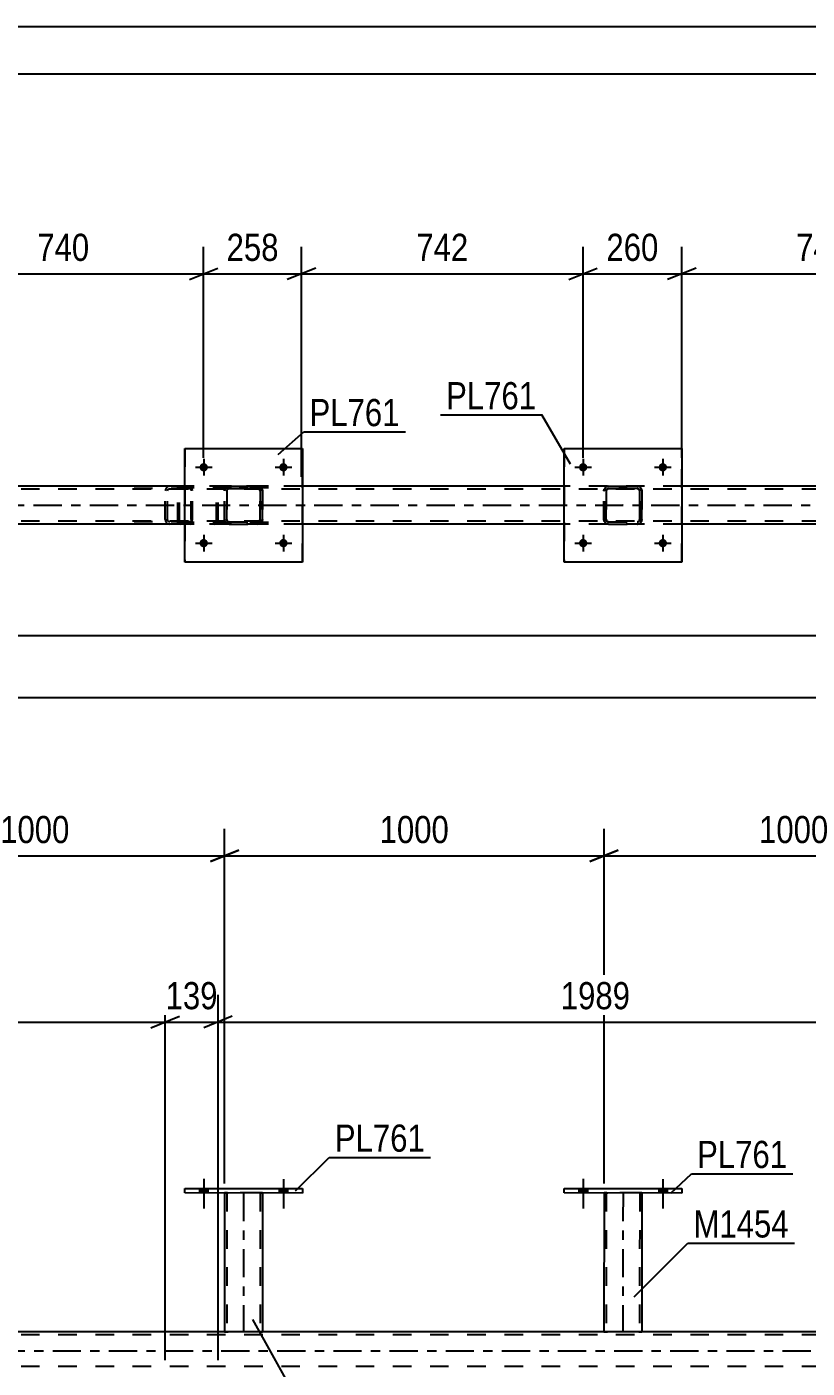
# Model space of a CAD drawing. Header units: millimetres. Extents: x 0 to 841, y 0 to 594.
# Drawn here: x 514.1 to 596.4, y 452.5 to 594 of the extents above; entities that cross this region are included whole.
import ezdxf

# ---------------------------------------------------------------- set-up
doc = ezdxf.new("R2010")
doc.units = ezdxf.units.MM
doc.linetypes.add('DXK_LINE_DOT2', pattern=[3.9198, 1.9599, -1.9599])
doc.linetypes.add('DXK_LINE_DOT3', pattern=[5.9187, 2.979, -0.9799, 0.9799, -0.9799])
doc.styles.add('Arial Narrow', font='ARIALN.TTF', dxfattribs={"height": 0.2})

# ---------------------------------------------------------------- blocks, each defined once
blk = doc.blocks.new('Unknown-814761001-1137')
at = {"color": 5, "linetype": 'Continuous'}
for p, q in [((841, 594), (0, 594)), ((836, 589), (5, 589))]:
    blk.add_line(p, q, dxfattribs=at)
blk = doc.blocks.new('Part-814761001-1414 - 1274')
at = {"color": 7, "linetype": 'DXK_LINE_DOT2'}
for p, q in [((574.98, 545.06), (575.02, 545.24)), ((574.98, 545.06), (574.99, 545.06)), ((574.98, 542.02), (574.98, 545.06)), ((575.02, 545.24), (574.99, 545.06)), ((574.99, 542.02), (574.99, 545.06)), ((575.24, 545.15), (575.22, 545.06)), ((575.23, 545.06), (575.22, 545.06)), ((575.22, 545.06), (575.22, 542.02)), ((575.23, 545.06), (575.25, 545.15)), ((575.23, 542.02), (575.23, 545.06)), ((575.29, 545.23), (575.24, 545.15)), ((575.25, 545.15), (575.3, 545.23)), ((575.28, 545.5), (575.46, 545.54)), ((575.47, 545.54), (575.28, 545.5)), ((575.37, 545.28), (575.29, 545.23)), ((575.3, 545.23), (575.38, 545.28)), ((575.46, 545.3), (575.37, 545.28)), ((575.38, 545.28), (575.47, 545.3)), ((575.47, 545.54), (575.46, 545.54)), ((575.46, 545.54), (578.5, 545.54)), ((575.46, 545.3), (575.47, 545.3)), ((578.5, 545.3), (575.46, 545.3)), ((575.47, 545.54), (578.51, 545.54)), ((575.47, 545.3), (578.51, 545.3)), ((578.5, 545.54), (578.51, 545.54)), ((578.5, 545.54), (578.69, 545.5)), ((578.51, 545.3), (578.5, 545.3)), ((578.59, 545.28), (578.5, 545.3)), ((578.69, 545.5), (578.51, 545.54)), ((578.51, 545.3), (578.6, 545.28)), ((578.59, 545.28), (578.6, 545.28)), ((578.67, 545.23), (578.59, 545.28)), ((578.6, 545.28), (578.68, 545.23)), ((578.72, 545.15), (578.67, 545.23)), ((578.68, 545.23), (578.73, 545.15)), ((578.74, 545.06), (578.72, 545.15)), ((578.73, 545.15), (578.75, 545.06)), ((578.75, 545.06), (578.74, 545.06)), ((578.74, 545.06), (578.74, 542.02)), ((578.75, 542.02), (578.75, 545.06)), ((578.95, 545.24), (578.98, 545.06)), ((578.99, 545.06), (578.95, 545.24)), ((578.99, 545.06), (578.98, 545.06)), ((578.98, 545.06), (578.98, 542.02)), ((578.99, 542.02), (578.99, 545.06)), ((574.99, 542.02), (574.98, 542.02)), ((575.02, 541.83), (574.98, 542.02)), ((574.99, 542.02), (575.02, 541.83)), ((575.22, 542.02), (575.23, 542.02)), ((575.22, 542.02), (575.24, 541.93)), ((575.25, 541.93), (575.23, 542.02)), ((575.24, 541.93), (575.29, 541.85)), ((575.3, 541.85), (575.25, 541.93)), ((578.67, 541.85), (578.72, 541.93)), ((578.73, 541.93), (578.68, 541.85)), ((578.72, 541.93), (578.74, 542.02)), ((578.75, 542.02), (578.73, 541.93)), ((578.74, 542.02), (578.75, 542.02)), ((578.98, 542.02), (578.95, 541.83)), ((578.95, 541.83), (578.99, 542.02)), ((578.98, 542.02), (578.99, 542.02)), ((575.28, 541.57), (575.28, 541.57)), ((575.46, 541.54), (575.28, 541.57)), ((575.28, 541.57), (575.47, 541.54)), ((575.29, 541.85), (575.37, 541.8)), ((575.38, 541.8), (575.3, 541.85)), ((575.37, 541.8), (575.46, 541.78)), ((575.47, 541.78), (575.38, 541.8)), ((575.47, 541.78), (575.46, 541.78)), ((575.46, 541.78), (578.5, 541.78)), ((575.47, 541.54), (575.46, 541.54)), ((575.46, 541.54), (578.5, 541.54)), ((575.47, 541.78), (578.51, 541.78)), ((575.47, 541.54), (578.51, 541.54)), ((578.5, 541.78), (578.59, 541.8)), ((578.5, 541.78), (578.51, 541.78)), ((578.69, 541.57), (578.5, 541.54)), ((578.5, 541.54), (578.51, 541.54)), ((578.6, 541.8), (578.51, 541.78)), ((578.51, 541.54), (578.69, 541.57)), ((578.59, 541.8), (578.67, 541.85)), ((578.68, 541.85), (578.6, 541.8))]:
    blk.add_line(p, q, dxfattribs=at)
at = {"color": 7, "linetype": 'DXK_LINE_DOT3'}
blk.add_line((576.99, 543.54), (576.98, 543.54), dxfattribs=at)
at = {"color": 7, "linetype": 'DXK_LINE_DOT2'}
for centre, start, end in [((575.46, 545.06), 112.5, 157.5), ((575.47, 545.06), 112.5, 157.5), ((578.5, 545.06), 22.5, 67.5), ((578.51, 545.06), 22.5, 67.5), ((575.46, 542.02), 202.5, 247.5), ((575.47, 542.02), 202.5, 247.5), ((578.5, 542.02), 292.5, 337.5), ((578.51, 542.02), 292.5, 337.5)]:
    blk.add_arc(centre, 0.48, start, end, dxfattribs=at)
blk = doc.blocks.new('Part-814761001-1419 - 1274')
at = {"color": 2, "linetype": 'Continuous'}
for p, q in [((570.79, 537.54), (570.79, 549.54)), ((570.79, 549.54), (570.79, 549.54)), ((570.79, 549.54), (583.19, 549.54)), ((583.19, 549.54), (583.19, 537.54)), ((570.79, 537.54), (570.79, 537.54)), ((583.19, 537.54), (570.79, 537.54))]:
    blk.add_line(p, q, dxfattribs=at)
at = {"color": 7, "linetype": 'DXK_LINE_DOT2'}
for p, q in [((570.79, 549.54), (570.79, 537.54)), ((570.79, 549.54), (570.79, 549.54)), ((583.19, 537.54), (583.19, 549.54)), ((570.79, 537.54), (570.79, 537.54))]:
    blk.add_line(p, q, dxfattribs=at)
blk = doc.blocks.new('Part-814761001-1306 - 1274')
at = {"color": 7, "linetype": 'DXK_LINE_DOT2'}
for p, q in [((758.52, 545.22), (82.79, 545.22)), ((543.19, 545.54), (530.79, 545.54)), ((583.19, 545.54), (570.79, 545.54)), ((758.52, 541.86), (82.79, 541.86)), ((543.19, 541.54), (530.79, 541.54)), ((583.19, 541.54), (570.79, 541.54))]:
    blk.add_line(p, q, dxfattribs=at)
at = {"color": 2, "linetype": 'Continuous'}
for p, q in [((530.79, 545.54), (503.19, 545.54)), ((570.79, 545.54), (543.19, 545.54)), ((610.78, 545.54), (583.19, 545.54)), ((530.79, 541.54), (503.19, 541.54)), ((570.79, 541.54), (543.19, 541.54)), ((610.78, 541.54), (583.19, 541.54))]:
    blk.add_line(p, q, dxfattribs=at)
at = {"color": 7, "linetype": 'DXK_LINE_DOT3'}
blk.add_line((82.79, 543.54), (758.52, 543.54), dxfattribs=at)
blk = doc.blocks.new('Part-814761001-1370 - 1274')
at = {"color": 7, "linetype": 'DXK_LINE_DOT2'}
for p, q in [((530.07, 545.34), (530.05, 545.22)), ((530.05, 541.86), (530.05, 545.22)), ((530.22, 545.22), (530.23, 545.28)), ((530.22, 541.86), (530.22, 545.22)), ((530.23, 545.28), (530.27, 545.33)), ((530.39, 545.54), (530.26, 545.51)), ((530.27, 545.33), (530.32, 545.37)), ((530.32, 545.37), (530.39, 545.38)), ((539.62, 545.54), (530.39, 545.54)), ((539.62, 545.38), (530.39, 545.38)), ((534.09, 545.51), (533.96, 545.54)), ((533.96, 545.38), (534.03, 545.37)), ((534.03, 545.37), (534.08, 545.33)), ((534.08, 545.33), (534.12, 545.28)), ((534.12, 545.28), (534.13, 545.22)), ((534.13, 541.86), (534.13, 545.22)), ((534.3, 545.22), (534.28, 545.34)), ((534.3, 541.86), (534.3, 545.22)), ((530.05, 541.86), (530.07, 541.74)), ((530.23, 541.8), (530.22, 541.86)), ((530.27, 541.74), (530.23, 541.8)), ((530.26, 541.56), (530.39, 541.54)), ((530.27, 541.74), (530.3, 541.73)), ((530.3, 541.73), (530.32, 541.71)), ((530.32, 541.71), (530.39, 541.7)), ((539.62, 541.7), (530.39, 541.7)), ((539.62, 541.54), (530.39, 541.54)), ((534.03, 541.71), (533.96, 541.7)), ((533.96, 541.54), (534.09, 541.56)), ((534.08, 541.74), (534.03, 541.71)), ((534.12, 541.8), (534.08, 541.74)), ((534.13, 541.86), (534.12, 541.8)), ((534.28, 541.74), (534.3, 541.86))]:
    blk.add_line(p, q, dxfattribs=at)
for centre, start, end in [((530.37, 545.2), 110.7583, 155.68), ((533.97, 545.2), 24.32, 69.2417), ((530.37, 541.87), 204.32, 249.2417), ((533.97, 541.87), 290.7583, 335.68)]:
    blk.add_arc(centre, 0.331, start, end, dxfattribs=at)
blk = doc.blocks.new('Part-814761001-1376 - 1274')
at = {"color": 7, "linetype": 'DXK_LINE_DOT2'}
for p, q in [((531.32, 545.54), (524.39, 545.54)), ((531.32, 545.3), (524.39, 545.3)), ((528.75, 545.14), (528.73, 545.06)), ((528.73, 542.02), (528.73, 545.06)), ((528.77, 545.24), (528.75, 545.14)), ((528.98, 545.06), (529, 545.15)), ((528.98, 542.02), (528.98, 545.06)), ((529, 545.15), (529.05, 545.23)), ((529.23, 545.54), (529.04, 545.5)), ((529.05, 545.23), (529.13, 545.28)), ((529.13, 545.28), (529.23, 545.3)), ((530.05, 545.3), (530.05, 545.54)), ((531.43, 545.5), (531.32, 545.54)), ((531.32, 545.3), (531.37, 545.28)), ((531.37, 545.28), (531.42, 545.23)), ((531.42, 545.23), (531.45, 545.15)), ((531.51, 545.4), (531.43, 545.5)), ((531.45, 545.15), (531.46, 545.06)), ((531.46, 542.02), (531.46, 545.06)), ((531.57, 545.24), (531.51, 545.4)), ((531.59, 545.06), (531.57, 545.24)), ((531.59, 542.02), (531.59, 545.06)), ((528.73, 542.02), (528.75, 541.93)), ((528.75, 541.93), (528.77, 541.83)), ((529, 541.93), (528.98, 542.02)), ((529.05, 541.85), (529, 541.93)), ((531.45, 541.93), (531.42, 541.85)), ((531.46, 542.02), (531.45, 541.93)), ((531.57, 541.83), (531.59, 542.02)), ((531.32, 541.78), (524.39, 541.78)), ((531.32, 541.54), (524.39, 541.54)), ((529.04, 541.57), (529.23, 541.54)), ((529.13, 541.8), (529.05, 541.85)), ((529.23, 541.78), (529.13, 541.8)), ((530.05, 541.54), (530.05, 541.78)), ((531.37, 541.8), (531.32, 541.78)), ((531.32, 541.54), (531.43, 541.57)), ((531.42, 541.85), (531.37, 541.8)), ((531.43, 541.57), (531.51, 541.68)), ((531.51, 541.68), (531.57, 541.83))]:
    blk.add_line(p, q, dxfattribs=at)
for centre, start, end in [((529.22, 545.04), 111.1941, 156.1506), ((529.22, 542.03), 203.8494, 248.8059)]:
    blk.add_arc(centre, 0.492, start, end, dxfattribs=at)
blk = doc.blocks.new('Bolt-814761001-1420 - 1274')
at = {"linetype": 'Continuous'}
for points in [[(572.35, 539.54), (572.36, 539.63), (572.39, 539.72), (572.43, 539.8), (572.49, 539.86), (572.57, 539.92), (572.65, 539.96), (572.74, 539.98), (572.83, 539.98), (572.92, 539.96), (573.01, 539.92), (573.08, 539.86), (573.14, 539.8), (573.19, 539.72), (573.22, 539.63), (573.23, 539.54), (573.22, 539.45), (573.19, 539.36), (573.14, 539.28), (573.08, 539.21), (573.01, 539.16), (572.92, 539.12), (572.83, 539.1), (572.74, 539.1), (572.65, 539.12), (572.57, 539.16), (572.49, 539.21), (572.43, 539.28), (572.39, 539.36), (572.36, 539.45)], [(580.75, 539.54), (580.76, 539.63), (580.79, 539.72), (580.83, 539.8), (580.89, 539.86), (580.97, 539.92), (581.05, 539.96), (581.14, 539.98), (581.23, 539.98), (581.32, 539.96), (581.41, 539.92), (581.48, 539.86), (581.54, 539.8), (581.59, 539.72), (581.62, 539.63), (581.63, 539.54), (581.62, 539.45), (581.59, 539.36), (581.54, 539.28), (581.48, 539.21), (581.41, 539.16), (581.32, 539.12), (581.23, 539.1), (581.14, 539.1), (581.05, 539.12), (580.97, 539.16), (580.89, 539.21), (580.83, 539.28), (580.79, 539.36), (580.76, 539.45)]]:
    blk.add_hatch(color=1, dxfattribs=at).paths.add_polyline_path(points)
at = {"color": 1, "linetype": 'Continuous'}
for p, q in [((571.91, 539.54), (573.67, 539.54)), ((572.79, 540.42), (572.79, 538.66)), ((580.31, 539.54), (582.07, 539.54)), ((581.19, 540.42), (581.19, 538.66))]:
    blk.add_line(p, q, dxfattribs=at)
blk = doc.blocks.new('Bolt-814761001-1421 - 1274')
at = {"linetype": 'Continuous'}
for points in [[(572.35, 547.54), (572.36, 547.63), (572.39, 547.72), (572.43, 547.8), (572.49, 547.86), (572.57, 547.92), (572.65, 547.96), (572.74, 547.98), (572.83, 547.98), (572.92, 547.96), (573.01, 547.92), (573.08, 547.86), (573.14, 547.8), (573.19, 547.72), (573.22, 547.63), (573.23, 547.54), (573.22, 547.45), (573.19, 547.36), (573.14, 547.28), (573.08, 547.21), (573.01, 547.16), (572.92, 547.12), (572.83, 547.1), (572.74, 547.1), (572.65, 547.12), (572.57, 547.16), (572.49, 547.21), (572.43, 547.28), (572.39, 547.36), (572.36, 547.45)], [(580.75, 547.54), (580.76, 547.63), (580.79, 547.72), (580.83, 547.8), (580.89, 547.86), (580.97, 547.92), (581.05, 547.96), (581.14, 547.98), (581.23, 547.98), (581.32, 547.96), (581.41, 547.92), (581.48, 547.86), (581.54, 547.8), (581.59, 547.72), (581.62, 547.63), (581.63, 547.54), (581.62, 547.45), (581.59, 547.36), (581.54, 547.28), (581.48, 547.21), (581.41, 547.16), (581.32, 547.12), (581.23, 547.1), (581.14, 547.1), (581.05, 547.12), (580.97, 547.16), (580.89, 547.21), (580.83, 547.28), (580.79, 547.36), (580.76, 547.45)]]:
    blk.add_hatch(color=1, dxfattribs=at).paths.add_polyline_path(points)
at = {"color": 1, "linetype": 'Continuous'}
for p, q in [((571.91, 547.54), (573.67, 547.54)), ((572.79, 548.42), (572.79, 546.66)), ((580.31, 547.54), (582.07, 547.54)), ((581.19, 548.42), (581.19, 546.66))]:
    blk.add_line(p, q, dxfattribs=at)
blk = doc.blocks.new('Bolt-814761001-1445 - 1274')
at = {"linetype": 'Continuous'}
for points in [[(532.35, 539.54), (532.36, 539.63), (532.39, 539.72), (532.43, 539.8), (532.49, 539.86), (532.57, 539.92), (532.65, 539.96), (532.74, 539.98), (532.83, 539.98), (532.92, 539.96), (533.01, 539.92), (533.08, 539.86), (533.14, 539.8), (533.19, 539.72), (533.22, 539.63), (533.23, 539.54), (533.22, 539.45), (533.19, 539.36), (533.14, 539.28), (533.08, 539.21), (533.01, 539.16), (532.92, 539.12), (532.83, 539.1), (532.74, 539.1), (532.65, 539.12), (532.57, 539.16), (532.49, 539.21), (532.43, 539.28), (532.39, 539.36), (532.36, 539.45)], [(540.75, 539.54), (540.76, 539.63), (540.79, 539.72), (540.83, 539.8), (540.89, 539.86), (540.97, 539.92), (541.05, 539.96), (541.14, 539.98), (541.23, 539.98), (541.32, 539.96), (541.41, 539.92), (541.48, 539.86), (541.54, 539.8), (541.59, 539.72), (541.62, 539.63), (541.63, 539.54), (541.62, 539.45), (541.59, 539.36), (541.54, 539.28), (541.48, 539.21), (541.41, 539.16), (541.32, 539.12), (541.23, 539.1), (541.14, 539.1), (541.05, 539.12), (540.97, 539.16), (540.89, 539.21), (540.83, 539.28), (540.79, 539.36), (540.76, 539.45)]]:
    blk.add_hatch(color=1, dxfattribs=at).paths.add_polyline_path(points)
at = {"color": 1, "linetype": 'Continuous'}
for p, q in [((531.91, 539.54), (533.67, 539.54)), ((532.79, 540.42), (532.79, 538.66)), ((540.31, 539.54), (542.07, 539.54)), ((541.19, 540.42), (541.19, 538.66))]:
    blk.add_line(p, q, dxfattribs=at)
blk = doc.blocks.new('Part-814761001-1484 - 1274')
at = {"color": 2, "linetype": 'Continuous'}
for p, q in [((530.79, 537.54), (530.79, 549.54)), ((530.79, 549.54), (530.79, 549.54)), ((530.79, 549.54), (543.19, 549.54)), ((543.19, 549.54), (543.19, 537.54)), ((530.79, 537.54), (530.79, 537.54)), ((543.19, 537.54), (530.79, 537.54))]:
    blk.add_line(p, q, dxfattribs=at)
at = {"color": 7, "linetype": 'DXK_LINE_DOT2'}
for p, q in [((530.79, 549.54), (530.79, 537.54)), ((530.79, 549.54), (530.79, 549.54)), ((543.19, 537.54), (543.19, 549.54)), ((530.79, 537.54), (530.79, 537.54))]:
    blk.add_line(p, q, dxfattribs=at)
blk = doc.blocks.new('Part-814761001-1485 - 1274')
at = {"color": 7, "linetype": 'DXK_LINE_DOT2'}
for p, q in [((534.98, 545.06), (535.02, 545.24)), ((534.98, 545.06), (534.99, 545.06)), ((534.98, 542.02), (534.98, 545.06)), ((535.02, 545.24), (534.99, 545.06)), ((534.99, 542.02), (534.99, 545.06)), ((535.24, 545.15), (535.22, 545.06)), ((535.23, 545.06), (535.22, 545.06)), ((535.22, 545.06), (535.22, 542.02)), ((535.23, 545.06), (535.25, 545.15)), ((535.23, 542.02), (535.23, 545.06)), ((535.29, 545.23), (535.24, 545.15)), ((535.25, 545.15), (535.3, 545.23)), ((535.28, 545.5), (535.46, 545.54)), ((535.47, 545.54), (535.28, 545.5)), ((535.37, 545.28), (535.29, 545.23)), ((535.3, 545.23), (535.38, 545.28)), ((535.46, 545.3), (535.37, 545.28)), ((535.38, 545.28), (535.47, 545.3)), ((535.47, 545.54), (535.46, 545.54)), ((535.46, 545.54), (538.5, 545.54)), ((535.46, 545.3), (535.47, 545.3)), ((538.5, 545.3), (535.46, 545.3)), ((535.47, 545.54), (538.51, 545.54)), ((535.47, 545.3), (538.51, 545.3)), ((538.5, 545.54), (538.51, 545.54)), ((538.5, 545.54), (538.69, 545.5)), ((538.51, 545.3), (538.5, 545.3)), ((538.59, 545.28), (538.5, 545.3)), ((538.69, 545.5), (538.51, 545.54)), ((538.51, 545.3), (538.6, 545.28)), ((538.59, 545.28), (538.6, 545.28)), ((538.67, 545.23), (538.59, 545.28)), ((538.6, 545.28), (538.68, 545.23)), ((538.72, 545.15), (538.67, 545.23)), ((538.68, 545.23), (538.73, 545.15)), ((538.74, 545.06), (538.72, 545.15)), ((538.73, 545.15), (538.75, 545.06)), ((538.75, 545.06), (538.74, 545.06)), ((538.74, 545.06), (538.74, 542.02)), ((538.75, 542.02), (538.75, 545.06)), ((538.95, 545.24), (538.98, 545.06)), ((538.99, 545.06), (538.95, 545.24)), ((538.99, 545.06), (538.98, 545.06)), ((538.98, 545.06), (538.98, 542.02)), ((538.99, 542.02), (538.99, 545.06)), ((534.99, 542.02), (534.98, 542.02)), ((535.02, 541.83), (534.98, 542.02)), ((534.99, 542.02), (535.02, 541.83)), ((535.22, 542.02), (535.23, 542.02)), ((535.22, 542.02), (535.24, 541.93)), ((535.25, 541.93), (535.23, 542.02)), ((535.24, 541.93), (535.29, 541.85)), ((535.3, 541.85), (535.25, 541.93)), ((538.67, 541.85), (538.72, 541.93)), ((538.73, 541.93), (538.68, 541.85)), ((538.72, 541.93), (538.74, 542.02)), ((538.75, 542.02), (538.73, 541.93)), ((538.74, 542.02), (538.75, 542.02)), ((538.98, 542.02), (538.95, 541.83)), ((538.95, 541.83), (538.99, 542.02)), ((538.98, 542.02), (538.99, 542.02)), ((535.28, 541.57), (535.28, 541.57)), ((535.46, 541.54), (535.28, 541.57)), ((535.28, 541.57), (535.47, 541.54)), ((535.29, 541.85), (535.37, 541.8)), ((535.38, 541.8), (535.3, 541.85)), ((535.37, 541.8), (535.46, 541.78)), ((535.47, 541.78), (535.38, 541.8)), ((535.47, 541.78), (535.46, 541.78)), ((535.46, 541.78), (538.5, 541.78)), ((535.47, 541.54), (535.46, 541.54)), ((535.46, 541.54), (538.5, 541.54)), ((535.47, 541.78), (538.51, 541.78)), ((535.47, 541.54), (538.51, 541.54)), ((538.5, 541.78), (538.59, 541.8)), ((538.5, 541.78), (538.51, 541.78)), ((538.69, 541.57), (538.5, 541.54)), ((538.5, 541.54), (538.51, 541.54)), ((538.6, 541.8), (538.51, 541.78)), ((538.51, 541.54), (538.69, 541.57)), ((538.59, 541.8), (538.67, 541.85)), ((538.68, 541.85), (538.6, 541.8))]:
    blk.add_line(p, q, dxfattribs=at)
at = {"color": 7, "linetype": 'DXK_LINE_DOT3'}
blk.add_line((536.99, 543.54), (536.98, 543.54), dxfattribs=at)
at = {"color": 7, "linetype": 'DXK_LINE_DOT2'}
for centre, start, end in [((535.46, 545.06), 112.5, 157.5), ((535.47, 545.06), 112.5, 157.5), ((538.5, 545.06), 22.5, 67.5), ((538.51, 545.06), 22.5, 67.5), ((535.46, 542.02), 202.5, 247.5), ((535.47, 542.02), 202.5, 247.5), ((538.5, 542.02), 292.5, 337.5), ((538.51, 542.02), 292.5, 337.5)]:
    blk.add_arc(centre, 0.48, start, end, dxfattribs=at)
blk = doc.blocks.new('Bolt-814761001-1553 - 1274')
at = {"linetype": 'Continuous'}
for points in [[(532.35, 547.54), (532.36, 547.63), (532.39, 547.72), (532.43, 547.8), (532.49, 547.86), (532.57, 547.92), (532.65, 547.96), (532.74, 547.98), (532.83, 547.98), (532.92, 547.96), (533.01, 547.92), (533.08, 547.86), (533.14, 547.8), (533.19, 547.72), (533.22, 547.63), (533.23, 547.54), (533.22, 547.45), (533.19, 547.36), (533.14, 547.28), (533.08, 547.21), (533.01, 547.16), (532.92, 547.12), (532.83, 547.1), (532.74, 547.1), (532.65, 547.12), (532.57, 547.16), (532.49, 547.21), (532.43, 547.28), (532.39, 547.36), (532.36, 547.45)], [(540.75, 547.54), (540.76, 547.63), (540.79, 547.72), (540.83, 547.8), (540.89, 547.86), (540.97, 547.92), (541.05, 547.96), (541.14, 547.98), (541.23, 547.98), (541.32, 547.96), (541.41, 547.92), (541.48, 547.86), (541.54, 547.8), (541.59, 547.72), (541.62, 547.63), (541.63, 547.54), (541.62, 547.45), (541.59, 547.36), (541.54, 547.28), (541.48, 547.21), (541.41, 547.16), (541.32, 547.12), (541.23, 547.1), (541.14, 547.1), (541.05, 547.12), (540.97, 547.16), (540.89, 547.21), (540.83, 547.28), (540.79, 547.36), (540.76, 547.45)]]:
    blk.add_hatch(color=1, dxfattribs=at).paths.add_polyline_path(points)
at = {"color": 1, "linetype": 'Continuous'}
for p, q in [((531.91, 547.54), (533.67, 547.54)), ((532.79, 548.42), (532.79, 546.66)), ((540.31, 547.54), (542.07, 547.54)), ((541.19, 548.42), (541.19, 546.66))]:
    blk.add_line(p, q, dxfattribs=at)
blk = doc.blocks.new('Bolt-814761001-3142 - 3038')
at = {"linetype": 'Continuous'}
for points in [[(532.35, 471), (533.23, 471), (533.23, 471.48), (532.35, 471.48)], [(540.75, 470.99), (541.63, 470.99), (541.63, 471.47), (540.75, 471.47)]]:
    blk.add_hatch(color=1, dxfattribs=at).paths.add_polyline_path(points)
at = {"color": 1, "linetype": 'Continuous'}
for p, q in [((532.35, 471.48), (532.35, 471)), ((532.79, 472.48), (532.79, 469.36)), ((533.23, 471.48), (533.23, 471)), ((540.75, 471.47), (540.75, 470.99)), ((541.19, 472.47), (541.19, 469.35)), ((541.63, 471.47), (541.63, 470.99))]:
    blk.add_line(p, q, dxfattribs=at)
blk = doc.blocks.new('Part-814761001-3537 - 3038')
at = {"color": 2, "linetype": 'Continuous'}
for p, q in [((570.79, 471), (570.79, 471.48)), ((570.79, 471.48), (583.19, 471.47)), ((583.19, 471.47), (583.19, 470.99)), ((583.19, 470.99), (570.79, 471))]:
    blk.add_line(p, q, dxfattribs=at)
blk = doc.blocks.new('Bolt-814761001-3165 - 3038')
at = {"linetype": 'Continuous'}
for points in [[(532.35, 471), (533.23, 471), (533.23, 471.48), (532.35, 471.48)], [(540.75, 470.99), (541.63, 470.99), (541.63, 471.47), (540.75, 471.47)]]:
    blk.add_hatch(color=1, dxfattribs=at).paths.add_polyline_path(points)
at = {"color": 1, "linetype": 'Continuous'}
for p, q in [((532.35, 471.48), (532.35, 471)), ((532.79, 472.48), (532.79, 469.36)), ((533.23, 471.48), (533.23, 471)), ((540.75, 471.47), (540.75, 470.99)), ((541.19, 472.47), (541.19, 469.35)), ((541.63, 471.47), (541.63, 470.99))]:
    blk.add_line(p, q, dxfattribs=at)
blk = doc.blocks.new('Part-814761001-3175 - 3038')
at = {"color": 2, "linetype": 'Continuous'}
for p, q in [((534.99, 471), (534.98, 456.36)), ((538.99, 471), (538.98, 456.36)), ((535.02, 456.36), (534.98, 456.36)), ((535.12, 456.36), (535.02, 456.36)), ((535.28, 456.36), (535.12, 456.36)), ((538.69, 456.36), (535.28, 456.36)), ((538.84, 456.36), (538.69, 456.36)), ((538.95, 456.36), (538.84, 456.36)), ((538.98, 456.36), (538.95, 456.36))]:
    blk.add_line(p, q, dxfattribs=at)
at = {"color": 7, "linetype": 'DXK_LINE_DOT2'}
for p, q in [((534.99, 471), (534.99, 471)), ((534.99, 471), (534.99, 471)), ((534.99, 471), (534.99, 471)), ((535.02, 471), (534.99, 471)), ((534.99, 471), (535.02, 471)), ((535.13, 471), (535.02, 471)), ((535.02, 471), (535.13, 471)), ((535.28, 471), (535.13, 471)), ((535.13, 471), (535.28, 471)), ((535.23, 471), (535.22, 456.36)), ((535.23, 471), (535.23, 471)), ((535.25, 471), (535.23, 471)), ((535.23, 471), (535.25, 471)), ((535.3, 471), (535.25, 471)), ((535.25, 471), (535.3, 471)), ((538.69, 471), (535.28, 471)), ((538.69, 471), (535.28, 471)), ((538.6, 471), (535.3, 471)), ((535.3, 471), (535.38, 471)), ((538.68, 471), (535.38, 471)), ((538.68, 471), (538.6, 471)), ((538.73, 471), (538.68, 471)), ((538.68, 471), (538.73, 471)), ((538.69, 471), (538.85, 471)), ((538.85, 471), (538.69, 471)), ((538.75, 471), (538.73, 471)), ((538.73, 471), (538.75, 471)), ((538.75, 471), (538.74, 456.36)), ((538.75, 471), (538.75, 471)), ((538.85, 471), (538.95, 471)), ((538.95, 471), (538.85, 471)), ((538.95, 471), (538.99, 471)), ((538.99, 471), (538.95, 471)), ((538.99, 471), (538.99, 471)), ((538.99, 471), (538.99, 471)), ((538.99, 471), (538.99, 471)), ((534.98, 456.36), (535.02, 456.36)), ((535.02, 456.36), (535.12, 456.36)), ((535.12, 456.36), (535.28, 456.36)), ((535.24, 456.36), (535.22, 456.36)), ((535.22, 456.36), (535.24, 456.36)), ((535.29, 456.36), (535.24, 456.36)), ((535.24, 456.36), (535.28, 456.36)), ((538.69, 456.36), (535.28, 456.36)), ((535.28, 456.36), (535.29, 456.36)), ((538.59, 456.36), (535.29, 456.36)), ((535.29, 456.36), (535.37, 456.36)), ((538.67, 456.36), (535.37, 456.36)), ((538.67, 456.36), (538.59, 456.36)), ((538.72, 456.36), (538.67, 456.36)), ((538.67, 456.36), (538.72, 456.36)), ((538.69, 456.36), (538.84, 456.36)), ((538.74, 456.36), (538.72, 456.36)), ((538.72, 456.36), (538.74, 456.36)), ((538.84, 456.36), (538.95, 456.36)), ((538.95, 456.36), (538.98, 456.36))]:
    blk.add_line(p, q, dxfattribs=at)
at = {"color": 7, "linetype": 'DXK_LINE_DOT3'}
blk.add_line((536.99, 471), (536.98, 456.36), dxfattribs=at)
blk = doc.blocks.new('Part-814761001-3191 - 3038')
at = {"color": 2, "linetype": 'Continuous'}
for p, q in [((530.79, 471), (530.79, 471.48)), ((530.79, 471.48), (543.19, 471.47)), ((543.19, 471.47), (543.19, 470.99)), ((543.19, 470.99), (530.79, 471))]:
    blk.add_line(p, q, dxfattribs=at)
blk = doc.blocks.new('Part-814761001-3207 - 3038')
at = {"color": 7, "linetype": 'DXK_LINE_DOT2'}
for p, q in [((758.52, 456.04), (37.45, 456.04)), ((538.98, 456.36), (534.98, 456.36)), ((578.98, 456.36), (574.98, 456.36)), ((758.52, 452.68), (37.45, 452.68))]:
    blk.add_line(p, q, dxfattribs=at)
at = {"color": 2, "linetype": 'Continuous'}
for p, q in [((534.98, 456.36), (498.98, 456.36)), ((574.98, 456.36), (538.98, 456.36)), ((614.98, 456.36), (578.98, 456.36))]:
    blk.add_line(p, q, dxfattribs=at)
at = {"color": 7, "linetype": 'DXK_LINE_DOT3'}
blk.add_line((37.45, 454.36), (758.52, 454.36), dxfattribs=at)
blk = doc.blocks.new('Bolt-814761001-3431 - 3038')
at = {"linetype": 'Continuous'}
for points in [[(572.35, 471), (573.23, 471), (573.23, 471.48), (572.35, 471.48)], [(580.75, 470.99), (581.63, 470.99), (581.63, 471.47), (580.75, 471.47)]]:
    blk.add_hatch(color=1, dxfattribs=at).paths.add_polyline_path(points)
at = {"color": 1, "linetype": 'Continuous'}
for p, q in [((572.35, 471.48), (572.35, 471)), ((572.79, 472.48), (572.79, 469.36)), ((573.23, 471.48), (573.23, 471)), ((580.75, 471.47), (580.75, 470.99)), ((581.19, 472.47), (581.19, 469.35)), ((581.63, 471.47), (581.63, 470.99))]:
    blk.add_line(p, q, dxfattribs=at)
blk = doc.blocks.new('Part-814761001-3532 - 3038')
at = {"color": 2, "linetype": 'Continuous'}
for p, q in [((574.99, 471), (574.98, 456.36)), ((578.99, 471), (578.98, 456.36)), ((575.02, 456.36), (574.98, 456.36)), ((575.12, 456.36), (575.02, 456.36)), ((575.28, 456.36), (575.12, 456.36)), ((578.69, 456.36), (575.28, 456.36)), ((578.84, 456.36), (578.69, 456.36)), ((578.95, 456.36), (578.84, 456.36)), ((578.98, 456.36), (578.95, 456.36))]:
    blk.add_line(p, q, dxfattribs=at)
at = {"color": 7, "linetype": 'DXK_LINE_DOT2'}
for p, q in [((574.99, 471), (574.99, 471)), ((574.99, 471), (574.99, 471)), ((574.99, 471), (574.99, 471)), ((575.02, 471), (574.99, 471)), ((574.99, 471), (575.02, 471)), ((575.13, 471), (575.02, 471)), ((575.02, 471), (575.13, 471)), ((575.28, 471), (575.13, 471)), ((575.13, 471), (575.28, 471)), ((575.23, 471), (575.22, 456.36)), ((575.23, 471), (575.23, 471)), ((575.25, 471), (575.23, 471)), ((575.23, 471), (575.25, 471)), ((575.3, 471), (575.25, 471)), ((575.25, 471), (575.3, 471)), ((578.69, 471), (575.28, 471)), ((578.69, 471), (575.28, 471)), ((578.6, 471), (575.3, 471)), ((575.3, 471), (575.38, 471)), ((578.68, 471), (575.38, 471)), ((578.68, 471), (578.6, 471)), ((578.73, 471), (578.68, 471)), ((578.68, 471), (578.73, 471)), ((578.69, 471), (578.85, 471)), ((578.85, 471), (578.69, 471)), ((578.75, 471), (578.73, 471)), ((578.73, 471), (578.75, 471)), ((578.75, 471), (578.74, 456.36)), ((578.75, 471), (578.75, 471)), ((578.85, 471), (578.95, 471)), ((578.95, 471), (578.85, 471)), ((578.95, 471), (578.99, 471)), ((578.99, 471), (578.95, 471)), ((578.99, 471), (578.99, 471)), ((578.99, 471), (578.99, 471)), ((578.99, 471), (578.99, 471)), ((574.98, 456.36), (575.02, 456.36)), ((575.02, 456.36), (575.12, 456.36)), ((575.12, 456.36), (575.28, 456.36)), ((575.24, 456.36), (575.22, 456.36)), ((575.22, 456.36), (575.24, 456.36)), ((575.29, 456.36), (575.24, 456.36)), ((575.24, 456.36), (575.28, 456.36)), ((578.69, 456.36), (575.28, 456.36)), ((575.28, 456.36), (575.29, 456.36)), ((578.59, 456.36), (575.29, 456.36)), ((575.29, 456.36), (575.37, 456.36)), ((578.67, 456.36), (575.37, 456.36)), ((578.67, 456.36), (578.59, 456.36)), ((578.72, 456.36), (578.67, 456.36)), ((578.67, 456.36), (578.72, 456.36)), ((578.69, 456.36), (578.84, 456.36)), ((578.74, 456.36), (578.72, 456.36)), ((578.72, 456.36), (578.74, 456.36)), ((578.84, 456.36), (578.95, 456.36)), ((578.95, 456.36), (578.98, 456.36))]:
    blk.add_line(p, q, dxfattribs=at)
at = {"color": 7, "linetype": 'DXK_LINE_DOT3'}
blk.add_line((576.99, 471), (576.98, 456.36), dxfattribs=at)
blk = doc.blocks.new('Bolt-814761001-3538 - 3038')
at = {"linetype": 'Continuous'}
for points in [[(572.35, 471), (573.23, 471), (573.23, 471.48), (572.35, 471.48)], [(580.75, 470.99), (581.63, 470.99), (581.63, 471.47), (580.75, 471.47)]]:
    blk.add_hatch(color=1, dxfattribs=at).paths.add_polyline_path(points)
at = {"color": 1, "linetype": 'Continuous'}
for p, q in [((572.35, 471.48), (572.35, 471)), ((572.79, 472.48), (572.79, 469.36)), ((573.23, 471.48), (573.23, 471)), ((580.75, 471.47), (580.75, 470.99)), ((581.19, 472.47), (581.19, 469.35)), ((581.63, 471.47), (581.63, 470.99))]:
    blk.add_line(p, q, dxfattribs=at)
blk = doc.blocks.new('StraightDimension-814761001-1662 - 1274')
at = {"color": 7, "linetype": 'Continuous'}
blk.add_line((48.95, 529.79), (758.52, 529.79), dxfattribs=at)
blk = doc.blocks.new('StraightDimension-814761001-1683 - 1274')
at = {"color": 7, "linetype": 'Continuous'}
blk.add_line((48.31, 523.27), (759.16, 523.27), dxfattribs=at)
blk = doc.blocks.new('StraightDimension-814761001-1706 - 1274')
at = {"color": 7, "linetype": 'Continuous'}
for p, q in [((503.17, 546.54), (503.17, 570.81)), ((532.78, 548.54), (532.78, 570.81)), ((504.67, 568.56), (501.67, 567.36)), ((503.17, 567.96), (532.78, 567.96)), ((531.28, 567.36), (534.28, 568.56))]:
    blk.add_line(p, q, dxfattribs=at)
at = {"color": 0}
blk.add_wipeout([(521.32, 568.71), (521.32, 572.91), (514.64, 572.91), (514.64, 568.71)], dxfattribs=at)
at = {"color": 3, "style": 'Arial Narrow'}
blk.add_text('740', height=2.863, dxfattribs=at).set_placement((515.24, 569.31))
blk = doc.blocks.new('StraightDimension-814761001-1709 - 1274')
at = {"color": 7, "linetype": 'Continuous'}
for p, q in [((532.78, 548.54), (532.78, 570.81)), ((543.1, 546.54), (543.1, 570.81)), ((531.28, 567.36), (534.28, 568.56)), ((532.78, 567.96), (543.1, 567.96)), ((544.6, 568.56), (541.6, 567.36))]:
    blk.add_line(p, q, dxfattribs=at)
at = {"color": 0}
blk.add_wipeout([(541.29, 568.71), (541.29, 572.91), (534.6, 572.91), (534.6, 568.71)], dxfattribs=at)
at = {"color": 3, "style": 'Arial Narrow'}
blk.add_text('258', height=2.863, dxfattribs=at).set_placement((535.2, 569.31))
blk = doc.blocks.new('StraightDimension-814761001-1712 - 1274')
at = {"color": 7, "linetype": 'Continuous'}
for p, q in [((543.1, 546.54), (543.1, 570.81)), ((572.78, 548.54), (572.78, 570.81)), ((544.6, 568.56), (541.6, 567.36)), ((543.1, 567.96), (572.78, 567.96)), ((571.28, 567.36), (574.28, 568.56))]:
    blk.add_line(p, q, dxfattribs=at)
at = {"color": 0}
blk.add_wipeout([(561.29, 568.71), (561.29, 572.91), (554.6, 572.91), (554.6, 568.71)], dxfattribs=at)
at = {"color": 3, "style": 'Arial Narrow'}
blk.add_text('742', height=2.863, dxfattribs=at).set_placement((555.2, 569.31))
blk = doc.blocks.new('StraightDimension-814761001-1715 - 1274')
at = {"color": 7, "linetype": 'Continuous'}
for p, q in [((572.78, 548.54), (572.78, 570.81)), ((583.19, 548.54), (583.19, 570.81)), ((571.28, 567.36), (574.28, 568.56)), ((572.78, 567.96), (583.19, 567.96)), ((584.69, 568.56), (581.69, 567.36))]:
    blk.add_line(p, q, dxfattribs=at)
at = {"color": 0}
blk.add_wipeout([(581.33, 568.71), (581.33, 572.91), (574.64, 572.91), (574.64, 568.71)], dxfattribs=at)
at = {"color": 3, "style": 'Arial Narrow'}
blk.add_text('260', height=2.863, dxfattribs=at).set_placement((575.24, 569.31))
blk = doc.blocks.new('StraightDimension-814761001-1721 - 1274')
at = {"color": 7, "linetype": 'Continuous'}
for p, q in [((583.19, 548.54), (583.19, 570.81)), ((612.78, 548.54), (612.78, 570.81)), ((584.69, 568.56), (581.69, 567.36)), ((583.19, 567.96), (612.78, 567.96)), ((611.28, 567.36), (614.28, 568.56))]:
    blk.add_line(p, q, dxfattribs=at)
at = {"color": 0}
blk.add_wipeout([(601.33, 568.71), (601.33, 572.91), (594.64, 572.91), (594.64, 568.71)], dxfattribs=at)
at = {"color": 3, "style": 'Arial Narrow'}
blk.add_text('740', height=2.863, dxfattribs=at).set_placement((595.24, 569.31))
blk = doc.blocks.new('StraightDimension-814761001-9238 - 3038')
at = {"color": 7, "linetype": 'Continuous'}
for p, q in [((449.17, 453.36), (449.17, 491.88)), ((528.73, 453.36), (528.73, 491.88)), ((450.67, 489.63), (447.67, 488.43)), ((527.23, 488.43), (530.23, 489.63)), ((449.17, 489.03), (528.73, 489.03))]:
    blk.add_line(p, q, dxfattribs=at)
at = {"color": 0}
blk.add_wipeout([(493.2, 489.78), (493.2, 493.98), (484.69, 493.98), (484.69, 489.78)], dxfattribs=at)
at = {"color": 3, "style": 'Arial Narrow'}
blk.add_text('1989', height=2.863, dxfattribs=at).set_placement((485.29, 490.38))
blk = doc.blocks.new('StraightDimension-814761001-9237 - 3038')
at = {"color": 7, "linetype": 'Continuous'}
for p, q in [((528.73, 453.36), (528.73, 491.88)), ((534.3, 453.36), (534.3, 491.88)), ((527.23, 488.43), (530.23, 489.63)), ((535.8, 489.63), (532.8, 488.43)), ((528.73, 489.03), (534.3, 489.03))]:
    blk.add_line(p, q, dxfattribs=at)
at = {"color": 0}
blk.add_wipeout([(534.86, 489.78), (534.86, 493.98), (528.17, 493.98), (528.17, 489.78)], dxfattribs=at)
at = {"color": 3, "style": 'Arial Narrow'}
blk.add_text('139', height=2.863, dxfattribs=at).set_placement((528.77, 490.38))
blk = doc.blocks.new('StraightDimension-814761001-4732 - 3038')
at = {"color": 7, "linetype": 'Continuous'}
for p, q in [((534.99, 472), (534.99, 509.4)), ((574.99, 472), (574.99, 509.4)), ((536.49, 507.15), (533.49, 505.95)), ((534.99, 506.55), (574.99, 506.55)), ((573.49, 505.95), (576.49, 507.15))]:
    blk.add_line(p, q, dxfattribs=at)
at = {"color": 0}
blk.add_wipeout([(559.24, 507.3), (559.24, 511.5), (550.73, 511.5), (550.73, 507.3)], dxfattribs=at)
at = {"color": 3, "style": 'Arial Narrow'}
blk.add_text('1000', height=2.863, dxfattribs=at).set_placement((551.33, 507.9))
blk = doc.blocks.new('StraightDimension-814761001-4722 - 3038')
at = {"color": 7, "linetype": 'Continuous'}
for p, q in [((494.99, 472), (494.99, 509.4)), ((534.99, 472), (534.99, 509.4)), ((496.49, 507.15), (493.49, 505.95)), ((494.99, 506.55), (534.99, 506.55)), ((533.49, 505.95), (536.49, 507.15))]:
    blk.add_line(p, q, dxfattribs=at)
at = {"color": 0}
blk.add_wipeout([(519.24, 507.3), (519.24, 511.5), (510.73, 511.5), (510.73, 507.3)], dxfattribs=at)
at = {"color": 3, "style": 'Arial Narrow'}
blk.add_text('1000', height=2.863, dxfattribs=at).set_placement((511.33, 507.9))
blk = doc.blocks.new('StraightDimension-814761001-4742 - 3038')
at = {"color": 7, "linetype": 'Continuous'}
for p, q in [((574.99, 472), (574.99, 509.4)), ((614.98, 472), (614.98, 509.4)), ((576.49, 507.15), (573.49, 505.95)), ((574.99, 506.55), (614.98, 506.55)), ((613.48, 505.95), (616.48, 507.15))]:
    blk.add_line(p, q, dxfattribs=at)
at = {"color": 0}
blk.add_wipeout([(599.24, 507.3), (599.24, 511.5), (590.73, 511.5), (590.73, 507.3)], dxfattribs=at)
at = {"color": 3, "style": 'Arial Narrow'}
blk.add_text('1000', height=2.863, dxfattribs=at).set_placement((591.33, 507.9))
blk = doc.blocks.new('StraightDimension-814761001-9236 - 3038')
at = {"color": 7, "linetype": 'Continuous'}
for p, q in [((534.3, 453.36), (534.3, 491.88)), ((613.86, 453.36), (613.86, 491.88)), ((535.8, 489.63), (532.8, 488.43)), ((612.36, 488.43), (615.36, 489.63)), ((534.3, 489.03), (613.86, 489.03))]:
    blk.add_line(p, q, dxfattribs=at)
at = {"color": 0}
blk.add_wipeout([(578.34, 489.78), (578.34, 493.98), (569.83, 493.98), (569.83, 489.78)], dxfattribs=at)
at = {"color": 3, "style": 'Arial Narrow'}
blk.add_text('1989', height=2.863, dxfattribs=at).set_placement((570.43, 490.38))
blk = doc.blocks.new('Mark-814761001-1415 - 1274')
at = {"color": 0}
blk.add_wipeout([(567.84, 553.66), (567.84, 556.66), (558.34, 556.66), (558.34, 553.66)], dxfattribs=at)
blk.add_wipeout([(567.84, 553.66), (567.84, 556.66), (558.34, 556.66), (558.34, 553.66)], dxfattribs=at)
at = {"color": 30, "linetype": 'Continuous'}
for p in [(557.74, 553.06), (571.44, 547.86)]:
    blk.add_line(p, (568.44, 553.06), dxfattribs=at)
at = {"color": 3, "style": 'Arial Narrow'}
blk.add_text('PL761', height=2.863, dxfattribs=at).set_placement((558.34, 553.66))
blk = doc.blocks.new('Mark-814761001-1480 - 1274')
at = {"color": 0}
blk.add_wipeout([(553.45, 551.88), (553.45, 554.88), (543.94, 554.88), (543.94, 551.88)], dxfattribs=at)
blk.add_wipeout([(553.45, 551.88), (553.45, 554.88), (543.94, 554.88), (543.94, 551.88)], dxfattribs=at)
at = {"color": 30, "linetype": 'Continuous'}
for p, q in [((540.62, 548.9), (543.34, 551.28)), ((543.34, 551.28), (554.05, 551.28))]:
    blk.add_line(p, q, dxfattribs=at)
at = {"color": 3, "style": 'Arial Narrow'}
blk.add_text('PL761', height=2.863, dxfattribs=at).set_placement((543.94, 551.88))
blk = doc.blocks.new('Mark-814761001-3187 - 3038')
at = {"color": 0}
blk.add_wipeout([(556.11, 475.35), (556.11, 478.35), (546.61, 478.35), (546.61, 475.35)], dxfattribs=at)
blk.add_wipeout([(556.11, 475.35), (556.11, 478.35), (546.61, 478.35), (546.61, 475.35)], dxfattribs=at)
at = {"color": 30, "linetype": 'Continuous'}
for p, q in [((542.47, 471.22), (546.01, 474.75)), ((546.01, 474.75), (556.71, 474.75))]:
    blk.add_line(p, q, dxfattribs=at)
at = {"color": 3, "style": 'Arial Narrow'}
blk.add_text('PL761', height=2.863, dxfattribs=at).set_placement((546.61, 475.35))
blk = doc.blocks.new('Mark-814761001-3171 - 3038')
at = {"color": 0}
blk.add_wipeout([(555.12, 446.52), (555.12, 449.52), (545.07, 449.52), (545.07, 446.52)], dxfattribs=at)
blk.add_wipeout([(555.12, 446.52), (555.12, 449.52), (545.07, 449.52), (545.07, 446.52)], dxfattribs=at)
at = {"color": 30, "linetype": 'Continuous'}
for p, q in [((537.92, 457.65), (544.47, 445.92)), ((544.47, 445.92), (555.72, 445.92))]:
    blk.add_line(p, q, dxfattribs=at)
at = {"color": 3, "style": 'Arial Narrow'}
blk.add_text('M1454', height=2.863, dxfattribs=at).set_placement((545.07, 446.52))
blk = doc.blocks.new('Mark-814761001-3533 - 3038')
at = {"color": 0}
blk.add_wipeout([(594.3, 473.63), (594.3, 476.63), (584.8, 476.63), (584.8, 473.63)], dxfattribs=at)
blk.add_wipeout([(594.3, 473.63), (594.3, 476.63), (584.8, 476.63), (584.8, 473.63)], dxfattribs=at)
at = {"color": 30, "linetype": 'Continuous'}
for p, q in [((582.03, 470.99), (584.2, 473.03)), ((584.2, 473.03), (594.9, 473.03))]:
    blk.add_line(p, q, dxfattribs=at)
at = {"color": 3, "style": 'Arial Narrow'}
blk.add_text('PL761', height=2.863, dxfattribs=at).set_placement((584.8, 473.63))
blk = doc.blocks.new('Mark-814761001-3528 - 3038')
at = {"color": 0}
blk.add_wipeout([(594.47, 466.3), (594.47, 469.3), (584.42, 469.3), (584.42, 466.3)], dxfattribs=at)
blk.add_wipeout([(594.47, 466.3), (594.47, 469.3), (584.42, 469.3), (584.42, 466.3)], dxfattribs=at)
at = {"color": 30, "linetype": 'Continuous'}
for p, q in [((578.16, 460.05), (583.82, 465.7)), ((583.82, 465.7), (595.07, 465.7))]:
    blk.add_line(p, q, dxfattribs=at)
at = {"color": 3, "style": 'Arial Narrow'}
blk.add_text('M1454', height=2.863, dxfattribs=at).set_placement((584.42, 466.3))

msp = doc.modelspace()

# ---------------------------------------------------------------- block references
for name in ['Unknown-814761001-1137', 'Part-814761001-1484 - 1274', 'Part-814761001-1419 - 1274', 'Bolt-814761001-1553 - 1274', 'Bolt-814761001-1421 - 1274', 'Part-814761001-1306 - 1274', 'Part-814761001-1376 - 1274', 'Part-814761001-1370 - 1274', 'Part-814761001-1485 - 1274', 'Part-814761001-1414 - 1274', 'Bolt-814761001-1445 - 1274', 'Bolt-814761001-1420 - 1274', 'Part-814761001-3191 - 3038', 'Bolt-814761001-3142 - 3038', 'Bolt-814761001-3165 - 3038', 'Part-814761001-3537 - 3038', 'Bolt-814761001-3431 - 3038', 'Bolt-814761001-3538 - 3038', 'Part-814761001-3175 - 3038', 'Part-814761001-3532 - 3038', 'Part-814761001-3207 - 3038']:
    msp.add_blockref(name, (0, 0))

# ---------------------------------------------------------------- next in the draw order: block references
for name in ['StraightDimension-814761001-1706 - 1274', 'StraightDimension-814761001-1662 - 1274', 'StraightDimension-814761001-9238 - 3038']:
    msp.add_blockref(name, (0, 0))

# ---------------------------------------------------------------- next in the draw order: block references
for name in ['StraightDimension-814761001-1709 - 1274', 'StraightDimension-814761001-1683 - 1274', 'StraightDimension-814761001-9237 - 3038']:
    msp.add_blockref(name, (0, 0))

# ---------------------------------------------------------------- next in the draw order: block references
for name in ['StraightDimension-814761001-1712 - 1274', 'StraightDimension-814761001-4732 - 3038']:
    msp.add_blockref(name, (0, 0))

# ---------------------------------------------------------------- next in the draw order: block references
for name in ['StraightDimension-814761001-1715 - 1274', 'Mark-814761001-1480 - 1274', 'StraightDimension-814761001-4722 - 3038', 'StraightDimension-814761001-4742 - 3038']:
    msp.add_blockref(name, (0, 0))

# ---------------------------------------------------------------- next in the draw order: block references
for name in ['StraightDimension-814761001-1721 - 1274', 'Mark-814761001-1415 - 1274', 'StraightDimension-814761001-9236 - 3038']:
    msp.add_blockref(name, (0, 0))

# ---------------------------------------------------------------- next in the draw order: block references
for name in ['Mark-814761001-3187 - 3038', 'Mark-814761001-3533 - 3038', 'Mark-814761001-3528 - 3038', 'Mark-814761001-3171 - 3038']:
    msp.add_blockref(name, (0, 0))

doc.saveas('drawing.dxf')
